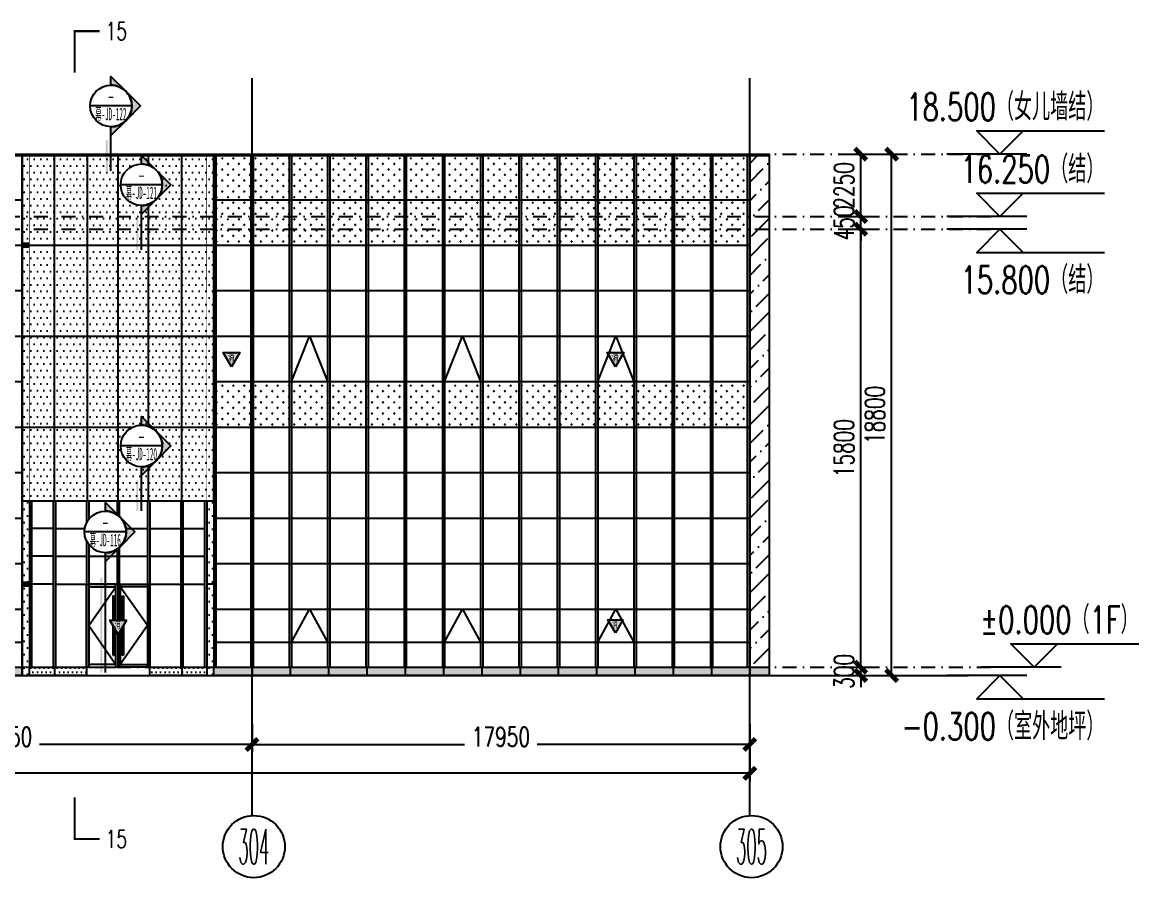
# Model space of a CAD drawing. Extents: x -2072575 to 87763, y 445513 to 805276.
# Drawn here: x -279625 to -239364, y 547259 to 578103 of the extents above; entities that cross this region are included whole.
import ezdxf
from ezdxf.enums import TextEntityAlignment as Align

# ---------------------------------------------------------------- set-up
doc = ezdxf.new("R2010")
doc.units = 0
doc.header["$LTSCALE"] = 1000
for name, pattern in [('CENTER', [2, 1.25, -0.25, 0.25, -0.25]), ('DASHDOT', [1, 0.5, -0.25, 0, -0.25]), ('DOT', [0.25, 0, -0.25]), ('ZN-DASH', [0.35, 0.25, -0.1])]:
    doc.linetypes.add(name, pattern=pattern)
doc.layers.get('Defpoints').update_dxf_attribs({"color": 210})
for name, color, linetype in [('!ZN1-填充-8', 8, 'Continuous'), ('!ZN1-文字-7', 7, 'Continuous'), ('!ZN1-标注-173', 173, 'Continuous'), ('!ZN3-不锈钢板幕墙-7', 7, 'Continuous'), ('!ZN3-玻璃幕墙-4', 4, 'Continuous'), ('!ZN4-辅助材料-1', 1, 'Continuous'), ('!ZN7-索引-3', 3, 'Continuous'), ('3符号', 3, 'Continuous'), ('3铝板幕墙', 3, 'Continuous'), ('4玻璃幕墙', 4, 'Continuous'), ('A-LIN-V', 9, 'Continuous'), ('A-SFCE', 30, 'Continuous'), ('AS-WALL', 40, 'Continuous'), ('DIM', 173, 'Continuous'), ('DOT', 8, 'DOT'), ('DOTE', 1, 'CENTER'), ('IE-填充-JYZS', 7, 'Continuous'), ('压型钢板', 23, 'Continuous')]:
    doc.layers.add(name, color=color, linetype=linetype)
doc.layers.add('A-WALL-HATCH', color=8, linetype='Continuous', lineweight=13)
doc.layers.add('轮廓线', color=3, linetype='Continuous', lineweight=211)
doc.styles.add('_TCH_AXIS', font='COMPLEX', dxfattribs={"bigfont": 'GBCBIG'})
doc.styles.add('_TCH_LABEL', font='COMPLEX', dxfattribs={"bigfont": 'GBCBIG'})
doc.styles.add('DHTEXT-1', font='romans.shx', dxfattribs={"width": 0.7, "bigfont": 'chinese.shx'})
doc.styles.add('中南符号', font='simhei.ttf')
doc.styles.add('卓越符号', font='ROMANS.shx', dxfattribs={"width": 0.7, "bigfont": 'CHINESE.shx'})
doc.styles.add('样式 1', font='romans.shx', dxfattribs={"width": 0.7, "bigfont": 'chinese.shx'})
doc.dimstyles.new('ZN280', dxfattribs={"dimscale": 280, "dimtxt": 2.5, "dimasz": 1.5, "dimexe": 1, "dimexo": 2, "dimgap": 0.9, "dimtad": 1, "dimdec": 0, "dimdsep": 46, "dimtxsty": 'DHTEXT-1', "dimblk": 'ARCHTICK', "dimcen": 2.5, "dimclrd": 173, "dimclre": 173, "dimclrt": 7, "dimazin": 2, "dimtfac": 1, "dimtdec": 0, "dimtix": 1, "dimtmove": 2, "dimatfit": 3, "dimfxl": 0, "dimarcsym": 0})

# ---------------------------------------------------------------- blocks, each defined once
blk = doc.blocks.new('tt6')
at = {"layer": '4玻璃幕墙'}
for p, q in [((-2029417, 535687), (-2029417, 517237)), ((-2029337, 535687), (-2029337, 517237))]:
    blk.add_line(p, q, dxfattribs=at)
blk = doc.blocks.new('*U122')
at = {"layer": '!ZN3-玻璃幕墙-4', "color": 7, "ltscale": 10}
blk.add_lwpolyline([(0, 0), (650, 1200), (1301, 0)], dxfattribs=at)
blk = doc.blocks.new('消防救援口标识')
blk.add_wipeout([(0, 0), (-150, 260), (150, 260)]).dxf.layer = '!ZN1-标注-173'
at = {"layer": '!ZN1-填充-8'}
h = blk.add_hatch(color=252, dxfattribs=at)
h.dxf.hatch_style = 1
h.paths.add_polyline_path([(0, 0), (-150, 260), (150, 260)])
at = {"layer": '!ZN1-标注-173'}
blk.add_lwpolyline([(0, 0), (-150, 260), (150, 260)], close=True, dxfattribs=at)
at = {"layer": '!ZN1-文字-7', "ltscale": 1.5, "style": '样式 1', "width": 0.7}
blk.add_text('消', height=120, dxfattribs=at).set_placement((-62, 164), align=Align.MIDDLE_LEFT)
blk = doc.blocks.new('紧急救援窗口')
at = {"layer": '!ZN4-辅助材料-1', "xscale": 1.8, "yscale": 1.8, "zscale": 1.8}
blk.add_blockref('消防救援口标识', (74715, -11410), dxfattribs=at)
blk = doc.blocks.new('_ArchTick')
at = {"color": 0, "linetype": 'ByBlock', "const_width": 0.4}
blk.add_lwpolyline([(-0.5, -0.5), (0.5, 0.5)], dxfattribs=at)
blk = doc.blocks.new('*D1009')
at = {"layer": 'Defpoints', "color": 0, "ltscale": 2800, "transparency": 16777216}
for p in [(0, -2527), (71800, -2527), (71800, -3824)]:
    blk.add_point(p, dxfattribs=at)
at = {"layer": 'DIM', "color": 173, "linetype": 'ByBlock', "lineweight": -2, "ltscale": 2800, "transparency": 16777216}
for p, q in [((0, -3087), (0, -4104)), ((71800, -3087), (71800, -4104)), ((0, -3824), (34551, -3824)), ((71800, -3824), (37249, -3824))]:
    blk.add_line(p, q, dxfattribs=at)
at = {"layer": 'DIM', "color": 173, "lineweight": -2, "ltscale": 2800, "transparency": 16777216, "xscale": 420, "yscale": 420, "zscale": 420, "rotation": 180}
blk.add_blockref('_ArchTick', (0, -3824), dxfattribs=at)
at = {"layer": 'DIM', "color": 173, "lineweight": -2, "ltscale": 2800, "transparency": 16777216, "xscale": 420, "yscale": 420, "zscale": 420}
blk.add_blockref('_ArchTick', (71800, -3824), dxfattribs=at)
at = {"layer": 'DIM', "color": 7, "ltscale": 2800, "transparency": 16777216, "insert": (35900, -3549), "char_height": 700, "attachment_point": 5, "style": 'DHTEXT-1'}
blk.add_mtext('71800', dxfattribs=at)
blk = doc.blocks.new('*D1010')
at = {"layer": 'Defpoints', "color": 0, "ltscale": 2800, "transparency": 16777216}
for p in [(74530, 18500), (76916, 18500), (74530, -300)]:
    blk.add_point(p, dxfattribs=at)
at = {"layer": 'DIM', "color": 173, "linetype": 'ByBlock', "lineweight": -2, "ltscale": 2800, "transparency": 16777216}
for p, q in [((75090, 18500), (77196, 18500)), ((76916, -300), (76916, 18500)), ((75090, -300), (77196, -300))]:
    blk.add_line(p, q, dxfattribs=at)
at = {"layer": 'DIM', "color": 173, "lineweight": -2, "ltscale": 2800, "transparency": 16777216, "xscale": 420, "yscale": 420, "zscale": 420}
for p, rotation in [((76916, 18500), 90), ((76916, -300), 270)]:
    blk.add_blockref('_ArchTick', p, dxfattribs=dict(at, rotation=rotation))
at = {"layer": 'DIM', "color": 7, "ltscale": 2800, "transparency": 16777216, "insert": (76314, 9100), "char_height": 700, "attachment_point": 5, "rotation": 90, "style": 'DHTEXT-1'}
blk.add_mtext('18800', dxfattribs=at)
blk = doc.blocks.new('*D1011')
at = {"layer": 'Defpoints', "color": 0, "ltscale": 2800, "transparency": 16777216}
for p in [(74530, 0), (75801, 0), (74530, -300)]:
    blk.add_point(p, dxfattribs=at)
at = {"layer": 'DIM', "color": 173, "linetype": 'ByBlock', "lineweight": -2, "ltscale": 2800, "transparency": 16777216}
for p, q in [((75801, 0), (75801, 420)), ((75090, 0), (76081, 0)), ((75801, -300), (75801, 0)), ((75090, -300), (76081, -300)), ((75801, -300), (75801, -720))]:
    blk.add_line(p, q, dxfattribs=at)
at = {"layer": 'DIM', "color": 173, "lineweight": -2, "ltscale": 2800, "transparency": 16777216, "xscale": 420, "yscale": 420, "zscale": 420}
for p, rotation in [((75801, 0), 270), ((75801, -300), 90)]:
    blk.add_blockref('_ArchTick', p, dxfattribs=dict(at, rotation=rotation))
at = {"layer": 'DIM', "color": 7, "ltscale": 2800, "transparency": 16777216, "insert": (75199, -150), "char_height": 700, "attachment_point": 5, "rotation": 90, "style": 'DHTEXT-1'}
blk.add_mtext('300', dxfattribs=at)
blk = doc.blocks.new('*D1012')
at = {"layer": 'Defpoints', "color": 0, "ltscale": 2800, "transparency": 16777216}
for p in [(74530, 15800), (75801, 15800), (74530, 0)]:
    blk.add_point(p, dxfattribs=at)
at = {"layer": 'DIM', "color": 173, "linetype": 'ByBlock', "lineweight": -2, "ltscale": 2800, "transparency": 16777216}
for p, q in [((75090, 15800), (76081, 15800)), ((75801, 0), (75801, 15800)), ((75090, 0), (76081, 0))]:
    blk.add_line(p, q, dxfattribs=at)
at = {"layer": 'DIM', "color": 173, "lineweight": -2, "ltscale": 2800, "transparency": 16777216, "xscale": 420, "yscale": 420, "zscale": 420}
for p, rotation in [((75801, 15800), 90), ((75801, 0), 270)]:
    blk.add_blockref('_ArchTick', p, dxfattribs=dict(at, rotation=rotation))
at = {"layer": 'DIM', "color": 7, "ltscale": 2800, "transparency": 16777216, "insert": (75199, 7900), "char_height": 700, "attachment_point": 5, "rotation": 90, "style": 'DHTEXT-1'}
blk.add_mtext('15800', dxfattribs=at)
blk = doc.blocks.new('*D1013')
at = {"layer": 'Defpoints', "color": 0, "ltscale": 2800, "transparency": 16777216}
for p in [(74530, 16250), (75801, 16250), (74530, 15800)]:
    blk.add_point(p, dxfattribs=at)
at = {"layer": 'DIM', "color": 173, "linetype": 'ByBlock', "lineweight": -2, "ltscale": 2800, "transparency": 16777216}
for p, q in [((75801, 16250), (75801, 16670)), ((75090, 16250), (76081, 16250)), ((75801, 15800), (75801, 16250)), ((75090, 15800), (76081, 15800)), ((75801, 15800), (75801, 15380))]:
    blk.add_line(p, q, dxfattribs=at)
at = {"layer": 'DIM', "color": 173, "lineweight": -2, "ltscale": 2800, "transparency": 16777216, "xscale": 420, "yscale": 420, "zscale": 420}
for p, rotation in [((75801, 16250), 270), ((75801, 15800), 90)]:
    blk.add_blockref('_ArchTick', p, dxfattribs=dict(at, rotation=rotation))
at = {"layer": 'DIM', "color": 7, "ltscale": 2800, "transparency": 16777216, "insert": (75199, 16025), "char_height": 700, "attachment_point": 5, "rotation": 90, "style": 'DHTEXT-1'}
blk.add_mtext('450', dxfattribs=at)
blk = doc.blocks.new('*D1014')
at = {"layer": 'Defpoints', "color": 0, "ltscale": 2800, "transparency": 16777216}
for p in [(74530, 18500), (75801, 18500), (74530, 16250)]:
    blk.add_point(p, dxfattribs=at)
at = {"layer": 'DIM', "color": 173, "linetype": 'ByBlock', "lineweight": -2, "ltscale": 2800, "transparency": 16777216}
for p, q in [((75090, 18500), (76081, 18500)), ((75801, 16250), (75801, 18500)), ((75090, 16250), (76081, 16250))]:
    blk.add_line(p, q, dxfattribs=at)
at = {"layer": 'DIM', "color": 173, "lineweight": -2, "ltscale": 2800, "transparency": 16777216, "xscale": 420, "yscale": 420, "zscale": 420}
for p, rotation in [((75801, 18500), 90), ((75801, 16250), 270)]:
    blk.add_blockref('_ArchTick', p, dxfattribs=dict(at, rotation=rotation))
at = {"layer": 'DIM', "color": 7, "ltscale": 2800, "transparency": 16777216, "insert": (75199, 17375), "char_height": 700, "attachment_point": 5, "rotation": 90, "style": 'DHTEXT-1'}
blk.add_mtext('2250', dxfattribs=at)
blk = doc.blocks.new('*D1018')
at = {"layer": 'Defpoints', "color": 0, "ltscale": 2800, "transparency": 16777216}
for p in [(53850, -1487), (71800, -1487), (71800, -2784)]:
    blk.add_point(p, dxfattribs=at)
at = {"layer": 'DIM', "color": 173, "linetype": 'ByBlock', "lineweight": -2, "ltscale": 2800, "transparency": 16777216}
for p, q in [((53850, -2047), (53850, -3064)), ((71800, -2047), (71800, -3064)), ((53850, -2784), (61511, -2784)), ((71800, -2784), (64139, -2784))]:
    blk.add_line(p, q, dxfattribs=at)
at = {"layer": 'DIM', "color": 173, "lineweight": -2, "ltscale": 2800, "transparency": 16777216, "xscale": 420, "yscale": 420, "zscale": 420, "rotation": 180}
blk.add_blockref('_ArchTick', (53850, -2784), dxfattribs=at)
at = {"layer": 'DIM', "color": 173, "lineweight": -2, "ltscale": 2800, "transparency": 16777216, "xscale": 420, "yscale": 420, "zscale": 420}
blk.add_blockref('_ArchTick', (71800, -2784), dxfattribs=at)
at = {"layer": 'DIM', "color": 7, "ltscale": 2800, "transparency": 16777216, "insert": (62825, -2509), "char_height": 700, "attachment_point": 5, "style": 'DHTEXT-1'}
blk.add_mtext('17950', dxfattribs=at)
blk = doc.blocks.new('*D1019')
at = {"layer": 'Defpoints', "color": 0, "ltscale": 2800, "transparency": 16777216}
for p in [(35900, -1487), (53850, -1487), (53850, -2784)]:
    blk.add_point(p, dxfattribs=at)
at = {"layer": 'DIM', "color": 173, "linetype": 'ByBlock', "lineweight": -2, "ltscale": 2800, "transparency": 16777216}
for p, q in [((35900, -2047), (35900, -3064)), ((53850, -2047), (53850, -3064)), ((35900, -2784), (43561, -2784)), ((53850, -2784), (46189, -2784))]:
    blk.add_line(p, q, dxfattribs=at)
at = {"layer": 'DIM', "color": 173, "lineweight": -2, "ltscale": 2800, "transparency": 16777216, "xscale": 420, "yscale": 420, "zscale": 420, "rotation": 180}
blk.add_blockref('_ArchTick', (35900, -2784), dxfattribs=at)
at = {"layer": 'DIM', "color": 173, "lineweight": -2, "ltscale": 2800, "transparency": 16777216, "xscale": 420, "yscale": 420, "zscale": 420}
blk.add_blockref('_ArchTick', (53850, -2784), dxfattribs=at)
at = {"layer": 'DIM', "color": 7, "ltscale": 2800, "transparency": 16777216, "insert": (44875, -2509), "char_height": 700, "attachment_point": 5, "style": 'DHTEXT-1'}
blk.add_mtext('17950', dxfattribs=at)
blk = doc.blocks.new('*U137')
at = {"ltscale": 10}
blk.add_line((3.48, 0), (-6.85, 0), dxfattribs=at)
blk.add_lwpolyline([(3, 3), (0, 0), (-3, 3), (13.45, 3)])
at = {"color": 0, "style": '卓越符号', "width": 0.7, "flags": 8}
blk.add_attdef('±0.000', text='', height=3.5, dxfattribs=at).set_placement((13.45, 4.35), align=Align.RIGHT)
blk = doc.blocks.new('*U138')
at = {"ltscale": 10}
blk.add_line((3.48, 0), (-6.85, 0), dxfattribs=at)
blk.add_lwpolyline([(3, -3), (0, 0), (-3, -3), (13.45, -3)])
at = {"color": 0, "style": '卓越符号', "width": 0.7, "flags": 8}
blk.add_attdef('±0.000', text='', height=3.5, dxfattribs=at).set_placement((13.45, -7.85), align=Align.RIGHT)
blk = doc.blocks.new('卓越-轴号')
blk.add_circle((0, 0), 4)
at = {"color": 0, "style": '_TCH_AXIS', "width": 1.041667, "flags": 8}
blk.add_attdef('A', text='', height=4.48, dxfattribs=at).set_placement((-2, -2.24), (2, -2.24), align=Align.FIT)
blk = doc.blocks.new('*U118')
at = {"layer": '!ZN3-不锈钢板幕墙-7', "ltscale": 10}
for points in [[(950, 435), (990, 435), (990, 2565), (950, 2565)], [(1330, 435), (1290, 435), (1290, 2565), (1330, 2565)]]:
    blk.add_lwpolyline(points, close=True, dxfattribs=at)
at = {"layer": '!ZN3-玻璃幕墙-4', "color": 7, "linetype": 'ZN-DASH', "ltscale": 500}
for p, q in [((80, 1500), (1060, 2900)), ((2200, 1500), (1220, 2900))]:
    blk.add_line(p, q, dxfattribs=at)
at = {"layer": '!ZN3-玻璃幕墙-4', "color": 7, "ltscale": 10}
for p, q in [((80, 1500), (1060, 100)), ((2200, 1500), (1220, 100))]:
    blk.add_line(p, q, dxfattribs=at)
at = {"layer": '!ZN3-玻璃幕墙-4', "ltscale": 10}
for points in [[(80, 0), (0, 0), (0, 3000), (80, 3000)], [(80, 2900), (1060, 2900), (1060, 3000), (80, 3000)], [(1140, 0), (1060, 0), (1060, 3000), (1140, 3000)], [(1220, 0), (1140, 0), (1140, 3000), (1220, 3000)], [(2200, 2900), (1220, 2900), (1220, 3000), (2200, 3000)], [(2200, 0), (2280, 0), (2280, 3000), (2200, 3000)], [(80, 0), (1060, 0), (1060, 100), (80, 100)], [(2200, 0), (1220, 0), (1220, 100), (2200, 100)]]:
    blk.add_lwpolyline(points, close=True, dxfattribs=at)
blk = doc.blocks.new('*U144')
at = {"const_width": 0.5}
for points in [[(6, 0), (0, 0), (0, -10)], [(6, -194.22), (0, -194.22), (0, -184.22)]]:
    blk.add_lwpolyline(points, dxfattribs=at)
at = {"color": 0, "style": '_TCH_LABEL', "width": 0.705882, "flags": 8}
for tag, p in [('编号上', (10.01, 0)), ('编号下', (10.01, -194.22))]:
    blk.add_attdef(tag, text='', height=4.25, dxfattribs=at).set_placement(p, align=Align.MIDDLE_CENTER)
blk = doc.blocks.new('*U155')
blk.add_trace([(0, 1.25), (0, 0.75), (22.82, 1.25), (22.82, 0.75)])
blk = doc.blocks.new('*U152')
at = {"linetype": 'Continuous'}
blk.add_wipeout([(0.09, -5), (0.46, -4.98), (0.83, -4.94), (1.19, -4.86), (1.55, -4.76), (1.89, -4.63), (2.23, -4.48), (2.55, -4.3), (2.87, -4.1), (3.16, -3.88), (3.44, -3.64), (3.7, -3.37), (3.94, -3.09), (4.15, -2.79), (4.35, -2.48), (4.52, -2.15), (4.67, -1.81), (4.79, -1.46), (4.88, -1.1), (4.95, -0.74), (4.99, -0.37), (5, 0), (4.99, 0.37), (4.95, 0.74), (4.88, 1.1), (4.79, 1.46), (4.67, 1.81), (4.52, 2.15), (4.35, 2.48), (4.15, 2.79), (3.94, 3.09), (3.7, 3.37), (3.44, 3.64), (3.16, 3.88), (2.87, 4.1), (2.55, 4.3), (2.23, 4.48), (1.89, 4.63), (1.55, 4.76), (1.19, 4.86), (0.83, 4.94), (0.46, 4.98), (0.09, 5), (-0.28, 5), (-0.65, 4.96), (-1.01, 4.9), (-1.37, 4.81), (-1.72, 4.7), (-2.07, 4.56), (-2.4, 4.42), (-2.72, 4.21), (-3.02, 3.99), (-3.31, 3.76), (-3.57, 3.51), (-3.82, 3.23), (-4.05, 2.94), (-4.26, 2.64), (-4.44, 2.31), (-4.6, 1.98), (-4.73, 1.63), (-4.84, 1.28), (-4.92, 0.92), (-4.98, 0.55), (-5, 0.18), (-5, -0.18), (-4.98, -0.55), (-4.92, -0.92), (-4.84, -1.28), (-4.73, -1.63), (-4.6, -1.98), (-4.44, -2.31), (-4.26, -2.64), (-4.05, -2.94), (-3.82, -3.23), (-3.57, -3.51), (-3.31, -3.76), (-3.02, -3.99), (-2.72, -4.21), (-2.4, -4.4), (-2.07, -4.56), (-1.72, -4.7), (-1.37, -4.81), (-1.01, -4.9), (-0.65, -4.96), (-0.28, -5)], dxfattribs=at)
h = blk.add_hatch(color=256)
h.paths.add_polyline_path([(-3.54, -3.54), (-7.07, 0), (-5, 0, 0.198912)])
h.paths.add_polyline_path([(3.54, -3.54), (0, -7.07), (-3.54, -3.54, 0.414214)])
h.paths.add_polyline_path([(5, 0), (7.07, 0), (3.54, -3.54, 0.198912)])
for points in [[(-7.07, 0), (-5, 0, 0.198912), (-3.54, -3.54), (-7.07, 0)], [(5, 0), (7.07, 0), (3.54, -3.54, 0.198912), (5, 0)], [(-3.54, -3.54, 0.414214), (3.54, -3.54), (0, -7.07), (-3.54, -3.54, 0.414214)]]:
    blk.add_lwpolyline(points, format="xyb", close=True)
at = {"ltscale": 10}
blk.add_circle((0, 0), 5, dxfattribs=at)
blk = doc.blocks.new('Zsymbol-CutIndexes_3')
at = {"linetype": 'Continuous'}
blk.add_line((5.01, 0), (-5.01, 0), dxfattribs=at)
at = {"color": 0, "style": '中南符号'}
blk.add_attdef('视图', text='', height=3, dxfattribs=at).set_placement((0, 0), align=Align.BOTTOM_CENTER)
at = {"color": 0, "style": '中南符号', "width": 0.692568}
blk.add_attdef('图号', text='', height=3, dxfattribs=at).set_placement((-3.74, -3.44), (3.73, -3.44), align=Align.FIT)
blk = doc.blocks.new('*U153')
blk.add_trace([(0, 1.25), (0, 0.75), (7.38, 1.25), (7.38, 0.75)])
blk = doc.blocks.new('20250821134329')
at = {"layer": 'DOT', "linetype": 'DASHDOT'}
for p, q in [((-9023.9, 18500), (80823.9, 18500)), ((-9023.9, 16250), (80823.9, 16250)), ((-9023.9, 15800), (80823.9, 15800)), ((-9023.9, 0), (80823.9, 0))]:
    blk.add_line(p, q, dxfattribs=at)
at = {"layer": 'DOTE', "ltscale": 280}
for p, q in [((53850, -5350), (53850, 21247.6)), ((71800, -5350), (71800, 21247.6))]:
    blk.add_line(p, q, dxfattribs=at)
at = {"layer": '3符号', "color": 7}
ref = blk.add_blockref('*U137', (80823.9, 18500), dxfattribs=dict(at, xscale=280, yscale=280, zscale=280))
ref.add_attrib('±0.000', '18.500（女儿墙结）', dxfattribs={"layer": '0', "color": 0, "height": 980, "style": '卓越符号', "width": 0.7}).set_placement((84589.9, 19718), align=Align.RIGHT)
ref = blk.add_blockref('*U137', (80823.9, 16250), dxfattribs=dict(at, xscale=280, yscale=280, zscale=280))
ref.add_attrib('±0.000', '16.250（结）', dxfattribs={"layer": '0', "color": 0, "height": 980, "style": '卓越符号', "width": 0.7}).set_placement((84589.9, 17468), align=Align.RIGHT)
ref = blk.add_blockref('*U138', (80823.9, 15800), dxfattribs=dict(at, xscale=280, yscale=280, zscale=280))
ref.add_attrib('±0.000', '15.800（结）', dxfattribs={"layer": '0', "color": 0, "height": 980, "style": '卓越符号', "width": 0.7}).set_placement((84589.9, 13478.2), align=Align.RIGHT)
ref = blk.add_blockref('*U137', (82060, 0), dxfattribs=dict(at, xscale=280, yscale=280, zscale=280))
ref.add_attrib('±0.000', '±0.000（1F）', dxfattribs={"layer": '0', "color": 0, "height": 980, "style": '卓越符号', "width": 0.7}).set_placement((85826, 1218), align=Align.RIGHT)
ref = blk.add_blockref('*U138', (80823.9, -300), dxfattribs=dict(at, xscale=280, yscale=280, zscale=280))
ref.add_attrib('±0.000', '-0.300（室外地坪）', dxfattribs={"layer": '0', "color": 0, "height": 980, "style": '卓越符号', "width": 0.7}).set_placement((84589.9, -2621.8), align=Align.RIGHT)
ref = blk.add_blockref('卓越-轴号', (53914.3, -6468.2), dxfattribs=dict(at, xscale=280, yscale=280, zscale=280))
ref.add_attrib('A', '304', dxfattribs={"layer": '0', "color": 0, "height": 1254.4, "style": '_TCH_AXIS', "width": 0.340909}).set_placement((53354.3, -7095.4), (54474.3, -7095.4), align=Align.FIT)
ref = blk.add_blockref('卓越-轴号', (71864.3, -6468.2), dxfattribs=dict(at, xscale=280, yscale=280, zscale=280))
ref.add_attrib('A', '305', dxfattribs={"layer": '0', "color": 0, "height": 1254.4, "style": '_TCH_AXIS', "width": 0.353774}).set_placement((71304.3, -7095.4), (72424.3, -7095.4), align=Align.FIT)
at = {"layer": 'DIM', "ltscale": 2800}
for p1, p2, distance, picture, middle in [((74530, -300), (74530, 18500), -2386.4, '*D1010', (76314.4, 9100)), ((74530, 16250), (74530, 18500), -1271.4, '*D1014', (75199.4, 17375)), ((74530, 15800), (74530, 16250), -1271.4, '*D1013', (75199.4, 16025)), ((74530, 0), (74530, 15800), -1271.4, '*D1012', (75199.4, 7900)), ((74530, -300), (74530, 0), -1271.4, '*D1011', (75199.4, -150))]:
    dim = blk.add_aligned_dim(p1=p1, p2=p2, distance=distance, dimstyle='ZN280', dxfattribs=at)
    dim.commit()
    dim.dimension.update_dxf_attribs({"geometry": picture, "text_midpoint": middle})
for base, p1, p2, picture, middle in [((53850, -2784.1), (35900, -1487.5), (53850, -1487.5), '*D1019', (44875, -2509.1)), ((71800, -2784.1), (53850, -1487.5), (71800, -1487.5), '*D1018', (62825, -2509.1)), ((71800, -3824.1), (0, -2527.5), (71800, -2527.5), '*D1009', (35900, -3549.1))]:
    dim = blk.add_linear_dim(base=base, p1=p1, p2=p2, angle=360, dimstyle='ZN280', dxfattribs=at)
    dim.commit()
    dim.dimension.update_dxf_attribs({"geometry": picture, "text_midpoint": middle, "dimtype": 129})

msp = doc.modelspace()

# ---------------------------------------------------------------- hatches: boundary and pattern name
at = {"layer": '!ZN1-填充-8'}
h = msp.add_hatch(dxfattribs=at)
h.set_pattern_fill('DOTS', color=141, scale=150, style=0)
h.paths.add_polyline_path([(-272721.2, 573297.6), (-279624.8, 573297.6), (-279624.8, 560847.6), (-272721.2, 560847.6)])
at = {"layer": '!ZN1-填充-8', "ltscale": 0.5}
h = msp.add_hatch(dxfattribs=at)
h.set_pattern_fill('石膏板', color=8, scale=80)
h.set_pattern_definition([(45, (1757768.66, 10977.37), (-200.000005, 200.000005), [64, -218.84272]), (135, (1758213.92, 10977.37), (-200.000005, -200.000005), [64, -218.84272])])
h.paths.add_polyline_path([(-272640.4, 573219.7), (-253470.4, 573219.7), (-253470.4, 570110.6), (-272640.4, 570110.6)])
at = {"layer": '!ZN1-填充-8'}
h = msp.add_hatch(dxfattribs=at)
h.set_pattern_fill('ANSI36', color=256, scale=300, style=0)
h.set_pattern_definition([(45, (0, 0), (252.5697, 926.0889), [1190.625, -238.125, 0, -238.125])])
h.paths.add_polyline_path([(-253390.4, 573297.6), (-252690.5, 573297.6), (-252690.5, 554847.6), (-253390.4, 554847.6)])
at = {"layer": '!ZN1-填充-8', "ltscale": 0.5}
h = msp.add_hatch(dxfattribs=at)
h.set_pattern_fill('石膏板', color=8, scale=80)
h.set_pattern_definition([(45, (1757768.66, 2777.37), (-200.000005, 200.000005), [64, -218.84272]), (135, (1758213.92, 2777.37), (-200.000005, -200.000005), [64, -218.84272])])
h.paths.add_polyline_path([(-272640.4, 565104.6), (-253470.4, 565104.6), (-253470.4, 563550.6), (-272640.4, 563550.6)])
at = {"layer": '!ZN1-填充-8'}
h = msp.add_hatch(dxfattribs=at)
h.set_pattern_fill('DOTS', color=141, scale=150, style=0)
h.paths.add_polyline_path([(-279370.4, 560847.6), (-279624.8, 560847.6), (-279624.8, 554547.6), (-279370.4, 554547.6)])
h = msp.add_hatch(dxfattribs=at)
h.set_pattern_fill('DOTS', color=141, scale=150, style=0)
h.paths.add_polyline_path([(-272970.4, 560847.6), (-272721.2, 560847.6), (-272721.2, 554547.6), (-272970.4, 554547.6)])
h = msp.add_hatch(dxfattribs=at)
h.set_pattern_fill('DOTS', color=141, scale=100, style=0)
h.paths.add_polyline_path([(-308620.2, 554847.6), (-279624.8, 554847.6), (-279624.8, 554547.6), (-308620.2, 554547.6)])
h = msp.add_hatch(dxfattribs=at)
h.set_pattern_fill('DOTS', color=141, scale=100, style=0)
h.paths.add_polyline_path([(-279370.4, 554847.6), (-277311, 554847.6), (-277311, 554547.6), (-279370.4, 554547.6)])
h = msp.add_hatch(dxfattribs=at)
h.set_pattern_fill('DOTS', color=141, scale=100, style=0)
h.paths.add_polyline_path([(-275030.8, 554847.6), (-272970.4, 554847.6), (-272970.4, 554547.6), (-275030.8, 554547.6)])
h = msp.add_hatch(dxfattribs=at)
h.set_pattern_fill('DOTS', color=141, scale=100, style=0)
h.paths.add_polyline_path([(-272720.4, 554847.6), (-252690.5, 554847.6), (-252690.5, 554547.6), (-272720.4, 554547.6)])
at = {"layer": 'IE-填充-JYZS', "ltscale": 10}
h = msp.add_hatch(dxfattribs=at)
h.set_pattern_fill('DOTS', color=141, scale=10)
h.set_pattern_definition([(0, (-325890.399, 573297.57), (7.9375, 15.875), [0, -15.875])])
h.paths.add_polyline_path([(-325890.4, 573347.6), (-252690.4, 573347.6), (-252690.4, 573297.6), (-325890.4, 573297.6)])

# ---------------------------------------------------------------- linework, layer by layer
at = {"layer": '!ZN3-玻璃幕墙-4', "color": 7, "ltscale": 10}
for points in [[(-269919.6, 565147.6), (-269269.2, 566787.6), (-268618.9, 565147.6)], [(-264396.6, 565147.6), (-263746.2, 566787.6), (-263095.8, 565147.6)]]:
    msp.add_lwpolyline(points, dxfattribs=at)
at = {"layer": '!ZN7-索引-3', "ltscale": 3}
for p, q in [((-276427.1, 572744), (-276427.1, 575087.9)), ((-275328.2, 569902.4), (-275328.2, 572246.3)), ((-275328.2, 560482.5), (-275328.2, 562826.4))]:
    msp.add_line(p, q, dxfattribs=at)
at = {"layer": '3铝板幕墙', "ltscale": 10}
for p, q in [((-278470, 573297.6), (-278470, 573347.6)), ((-277270, 573297.6), (-277270, 573347.6)), ((-276169.9, 573297.6), (-276169.9, 573347.6)), ((-275069.8, 573297.6), (-275069.8, 573347.6)), ((-273870, 573297.6), (-273870, 573347.6)), ((-272680.4, 573297.6), (-272680.4, 573347.6)), ((-271340.4, 573297.6), (-271340.4, 573347.6)), ((-269959.6, 573297.6), (-269959.6, 573347.6)), ((-268578.9, 573297.6), (-268578.9, 573347.6)), ((-267198.1, 573297.6), (-267198.1, 573347.6)), ((-265817.3, 573297.6), (-265817.3, 573347.6)), ((-264436.6, 573297.6), (-264436.6, 573347.6)), ((-263055.8, 573297.6), (-263055.8, 573347.6)), ((-261675, 573297.6), (-261675, 573347.6)), ((-260294.2, 573297.6), (-260294.2, 573347.6)), ((-258913.5, 573297.6), (-258913.5, 573347.6)), ((-257532.7, 573297.6), (-257532.7, 573347.6)), ((-256151.9, 573297.6), (-256151.9, 573347.6)), ((-254771.2, 573297.6), (-254771.2, 573347.6)), ((-253430.4, 573297.6), (-253430.4, 573347.6)), ((-278470, 560847.6), (-278470, 573297.6)), ((-277270, 560847.6), (-277270, 573297.6)), ((-276169.9, 560847.6), (-276169.9, 573297.6)), ((-275069.8, 560847.6), (-275069.8, 573297.6)), ((-273870, 560847.6), (-273870, 573297.6)), ((-279371.7, 570067.6), (-272720.4, 570067.6)), ((-279624.8, 566787.6), (-272720.4, 566787.6)), ((-279624.8, 563507.6), (-272720.4, 563507.6)), ((-272717.3, 557847.6), (-272970.4, 557847.6))]:
    msp.add_line(p, q, dxfattribs=at)
at = {"layer": '3铝板幕墙', "ltscale": 1000}
for p, q in [((-278470, 554847.6), (-278470, 554547.6)), ((-273871, 554847.6), (-273871, 554547.6)), ((-271340.4, 554847.6), (-271340.4, 554547.6)), ((-269959.6, 554847.6), (-269959.6, 554547.6)), ((-268578.9, 554847.6), (-268578.9, 554547.6)), ((-267198.1, 554847.6), (-267198.1, 554547.6)), ((-265817.3, 554847.6), (-265817.3, 554547.6)), ((-264436.6, 554847.6), (-264436.6, 554547.6)), ((-263055.8, 554847.6), (-263055.8, 554547.6)), ((-261675, 554847.6), (-261675, 554547.6)), ((-260294.2, 554847.6), (-260294.2, 554547.6)), ((-258913.5, 554847.6), (-258913.5, 554547.6)), ((-257532.7, 554847.6), (-257532.7, 554547.6)), ((-256151.9, 554847.6), (-256151.9, 554547.6)), ((-254771.2, 554847.6), (-254771.2, 554547.6)), ((-253390.4, 554847.6), (-253390.4, 554547.6))]:
    msp.add_line(p, q, dxfattribs=at)
at = {"layer": '3铝板幕墙', "ltscale": 10}
for points in [[(-325890.4, 573347.6), (-252690.4, 573347.6), (-252690.4, 573297.6), (-325890.4, 573297.6)], [(-279624.8, 560847.6), (-272720.4, 560847.6), (-272720.4, 573297.6), (-279624.8, 573297.6)]]:
    msp.add_lwpolyline(points, close=True, dxfattribs=at)
at = {"layer": '3铝板幕墙', "ltscale": 1000}
for points in [[(-308620.2, 554847.6), (-279624.8, 554847.6), (-279624.8, 554547.6), (-308620.2, 554547.6)], [(-279371.7, 554847.6), (-277311, 554847.6), (-277311, 554547.6), (-279371.7, 554547.6)], [(-275030.8, 554847.6), (-272970.4, 554847.6), (-272970.4, 554547.6), (-275030.8, 554547.6)], [(-272720.4, 554847.6), (-252690.4, 554847.6), (-252690.4, 554547.6), (-272720.4, 554547.6)]]:
    msp.add_lwpolyline(points, close=True, dxfattribs=at)
at = {"layer": '4玻璃幕墙', "ltscale": 10}
for p, q in [((-279624.8, 573297.6), (-279624.8, 554847.6)), ((-272720.4, 573297.6), (-272720.4, 554847.6)), ((-253390.4, 573297.6), (-272720.4, 573297.6)), ((-272640.4, 573297.6), (-272640.4, 554847.6)), ((-253470.4, 554847.6), (-253470.4, 573297.6)), ((-253390.4, 554847.6), (-253390.4, 573297.6)), ((-279370.4, 560847.6), (-279370.4, 554847.6)), ((-279370.4, 560847.6), (-272970.4, 560847.6)), ((-279290.4, 560847.6), (-279290.4, 554847.6)), ((-278510, 560847.6), (-278510, 554847.6)), ((-278430, 560847.6), (-278430, 554847.6)), ((-277311, 560847.6), (-277311, 554847.6)), ((-277231, 560847.6), (-277231, 554847.6)), ((-276209.9, 560847.6), (-276209.9, 557847.6)), ((-276129.9, 560847.6), (-276129.9, 557847.6)), ((-275110.8, 560847.6), (-275110.8, 554847.6)), ((-275030.8, 560847.6), (-275030.8, 554847.6)), ((-273911, 560847.6), (-273911, 554847.6)), ((-273831, 560847.6), (-273831, 554847.6)), ((-273050.4, 560847.6), (-273050.4, 554847.6)), ((-272970.4, 560847.6), (-272970.4, 554847.6)), ((-278510, 559847.6), (-279290.4, 559847.6)), ((-278430, 559847.6), (-277311, 559847.6)), ((-277233, 559847.6), (-276213, 559847.6)), ((-276129.9, 559847.6), (-275110.8, 559847.6)), ((-275030.8, 559847.6), (-273911, 559847.6)), ((-273831, 559847.6), (-273050.4, 559847.6)), ((-278510, 558847.6), (-279290.4, 558847.6)), ((-278430, 558847.6), (-277311, 558847.6)), ((-277233, 558847.6), (-276213, 558847.6)), ((-276129.9, 558847.6), (-275110.8, 558847.6)), ((-275030.8, 558847.6), (-273911, 558847.6)), ((-273831, 558847.6), (-273050.4, 558847.6)), ((-278510, 557847.6), (-279290.4, 557847.6)), ((-278430, 557847.6), (-277311, 557847.6)), ((-277233, 557847.6), (-276213, 557847.6)), ((-276114, 557847.6), (-275110.8, 557847.6)), ((-275014, 557847.6), (-273911, 557847.6)), ((-273831, 557847.6), (-273050.4, 557847.6))]:
    msp.add_line(p, q, dxfattribs=at)
at = {"layer": '4玻璃幕墙'}
for p, q in [((-308620.2, 571707.6), (-279624.8, 571707.6)), ((-272721.2, 571707.6), (-253390.4, 571707.6)), ((-308620.2, 570067.6), (-279624.8, 570067.6)), ((-272721.2, 570067.6), (-253390.4, 570067.6)), ((-308620.2, 568427.6), (-279624.8, 568427.6)), ((-272721.2, 568427.6), (-253390.4, 568427.6)), ((-308620.2, 566787.6), (-279624.8, 566787.6)), ((-272721.2, 566787.6), (-253390.4, 566787.6)), ((-308620.2, 565147.6), (-279624.8, 565147.6)), ((-272721.2, 565147.6), (-253390.4, 565147.6)), ((-308620.2, 563507.6), (-279624.8, 563507.6)), ((-272721.2, 563507.6), (-253390.4, 563507.6)), ((-308620.2, 561867.6), (-279624.8, 561867.6)), ((-272721.2, 561867.6), (-253390.4, 561867.6)), ((-308620.2, 560227.6), (-279624.8, 560227.6)), ((-272721.2, 560227.6), (-253390.4, 560227.6)), ((-308620.2, 558587.6), (-279624.8, 558587.6)), ((-272721.2, 558587.6), (-253390.4, 558587.6)), ((-308620.2, 556947.6), (-279624.8, 556947.6)), ((-272721.2, 556947.6), (-253390.4, 556947.6)), ((-308620.2, 555747.6), (-279624.8, 555747.6)), ((-272721.2, 555747.6), (-253390.4, 555747.6))]:
    msp.add_line(p, q, dxfattribs=at)
at = {"layer": 'A-LIN-V'}
for p, q in [((-325890.4, 573347.6), (-252690.5, 573347.6)), ((-252690.5, 573347.6), (-252690.5, 554547.6)), ((-325890.4, 573297.6), (-252690.5, 573297.6)), ((-279624.8, 554547.6), (-279624.8, 573297.6)), ((-253390.4, 573297.6), (-253390.4, 554547.6))]:
    msp.add_line(p, q, dxfattribs=at)
at = {"layer": 'A-WALL-HATCH'}
for p, q in [((-278990.4, 554847.6), (-308621.2, 554847.6)), ((-272721.2, 554847.6), (-253390.4, 554847.6))]:
    msp.add_line(p, q, dxfattribs=at)
at = {"layer": 'AS-WALL'}
msp.add_line((-334214.3, 554547.6), (-245516.5, 554547.6), dxfattribs=at)
at = {"layer": '压型钢板', "ltscale": 10}
for p, q in [((-253390.4, 573347.6), (-253390.4, 554847.6)), ((-252690.4, 573347.6), (-252690.5, 554847.6))]:
    msp.add_line(p, q, dxfattribs=at)
at = {"layer": '轮廓线', "ltscale": 10}
msp.add_line((-279371.7, 570067.6), (-279624.8, 570067.6), dxfattribs=at)
at = {"layer": '轮廓线', "ltscale": 50}
msp.add_line((-279371.7, 557847.6), (-279624.8, 557847.6), dxfattribs=at)
at = {"layer": '轮廓线', "ltscale": 10, "const_width": 20}
for points in [[(-279624.8, 573297.6), (-279371.7, 573297.6), (-279371.7, 554547.6), (-279624.8, 554547.6), (-279624.8, 573297.6)], [(-272973.5, 573297.6), (-272720.4, 573297.6), (-272720.4, 554547.6), (-272970.4, 554547.6), (-272973.5, 573297.6)]]:
    msp.add_lwpolyline(points, dxfattribs=at)

# ---------------------------------------------------------------- block references
at = {"layer": '!ZN3-玻璃幕墙-4', "ltscale": 500}
for name, p in [('*U118', (-277311, 554847.6)), ('*U122', (-269919.6, 555747.6)), ('*U122', (-264396.6, 555747.6)), ('*U122', (-258873.5, 555747.6))]:
    msp.add_blockref(name, p, dxfattribs=at)
at = {"layer": '!ZN7-索引-3', "color": 7, "ltscale": 3, "xscale": 150, "yscale": 150, "zscale": 150, "rotation": 90}
for name, p in [('*U153', (-276427.1, 572744)), ('*U153', (-275328.2, 569902.4)), ('*U155', (-276629.8, 554654.6))]:
    msp.add_blockref(name, p, dxfattribs=at)
at = {"layer": 'A-LIN-V', "xscale": -1}
msp.add_blockref('tt6', (-2300717.3, 37610.1), dxfattribs=at)
at = {"layer": 'A-LIN-V'}
for p in [(1759417.3, 37610.1), (1760798.1, 37610.1), (1762178.8, 37610.1), (1763559.6, 37610.1), (1764940.4, 37610.1), (1766321.1, 37610.1), (1767701.9, 37610.1), (1769082.7, 37610.1), (1770463.5, 37610.1), (1771844.2, 37610.1), (1773225, 37610.1), (1774605.8, 37610.1)]:
    msp.add_blockref('tt6', p, dxfattribs=at)

# ---------------------------------------------------------------- next in the draw order: block references
at = {"layer": 'A-SFCE'}
msp.add_blockref('紧急救援窗口', (-332951.8, 567498), dxfattribs=at)

# ---------------------------------------------------------------- next in the draw order: block references
at = {"layer": 'DIM', "ltscale": 10}
msp.add_blockref('20250821134329', (-325190.4, 554847.6), dxfattribs=at)

# ---------------------------------------------------------------- next in the draw order: block references
at = {"layer": '!ZN4-辅助材料-1', "xscale": 2, "yscale": 2, "zscale": 2}
for p in [(-272077.7, 565675.7), (-258230, 565675.7), (-276172.9, 556031.1)]:
    msp.add_blockref('消防救援口标识', p, dxfattribs=at)

# ---------------------------------------------------------------- next in the draw order: linework, layer by layer
at = {"layer": '!ZN3-玻璃幕墙-4', "color": 7, "ltscale": 10}
msp.add_lwpolyline([(-258873.5, 565147.6), (-258223.1, 566787.6), (-257572.7, 565147.6)], dxfattribs=at)
at = {"layer": '!ZN7-索引-3', "ltscale": 3}
msp.add_line((-276629.8, 554659.8), (-276629.8, 559726.4), dxfattribs=at)

# ---------------------------------------------------------------- next in the draw order: block references
at = {"layer": '3符号', "color": 7}
ref = msp.add_blockref('*U144', (-277734.9, 577784.6), dxfattribs=dict(at, xscale=150, yscale=150, zscale=150))
ref.add_attrib('编号上', '15', dxfattribs={"layer": '0', "color": 0, "height": 637.5, "style": '_TCH_LABEL', "width": 0.705882}).set_placement((-276234.1, 577784.6), align=Align.MIDDLE_CENTER)
ref.add_attrib('编号下', '15', dxfattribs={"layer": '0', "color": 0, "height": 637.5, "style": '_TCH_LABEL', "width": 0.705882}).set_placement((-276234.1, 548650.9), align=Align.MIDDLE_CENTER)

# ---------------------------------------------------------------- next in the draw order: block references
at = {"layer": '!ZN7-索引-3', "color": 7, "ltscale": 3, "xscale": 150, "yscale": 150, "zscale": 150, "rotation": 90}
for p in [(-276427.1, 575087.9), (-275328.2, 572246.3), (-276629.8, 559726.4)]:
    msp.add_blockref('*U152', p, dxfattribs=at)

# ---------------------------------------------------------------- next in the draw order: block references
at = {"layer": '!ZN7-索引-3', "color": 7, "ltscale": 3}
ref = msp.add_blockref('Zsymbol-CutIndexes_3', (-276427.1, 575087.9), dxfattribs=dict(at, xscale=150, yscale=150, zscale=150))
ref.add_attrib('视图', '-', dxfattribs={"layer": '0', "color": 0, "height": 450, "style": '中南符号'}).set_placement((-276427.1, 575087.9), align=Align.BOTTOM_CENTER)
ref.add_attrib('图号', '幕-JD-122', dxfattribs={"layer": '0', "color": 0, "height": 450, "style": '中南符号', "width": 0.38476}).set_placement((-276988.5, 574571.8), (-275867.9, 574571.8), align=Align.FIT)
ref = msp.add_blockref('Zsymbol-CutIndexes_3', (-275328.2, 572246.3), dxfattribs=dict(at, xscale=150, yscale=150, zscale=150))
ref.add_attrib('视图', '-', dxfattribs={"layer": '0', "color": 0, "height": 450, "style": '中南符号'}).set_placement((-275328.2, 572246.3), align=Align.BOTTOM_CENTER)
ref.add_attrib('图号', '幕-JD-121', dxfattribs={"layer": '0', "color": 0, "height": 450, "style": '中南符号', "width": 0.38476}).set_placement((-275889.5, 571730.2), (-274769, 571730.2), align=Align.FIT)
at = {"layer": '!ZN7-索引-3', "color": 7, "ltscale": 3, "xscale": 150, "yscale": 150, "zscale": 150, "rotation": 90}
msp.add_blockref('*U153', (-275328.2, 560482.5), dxfattribs=at)
at = {"layer": '!ZN7-索引-3', "color": 7, "ltscale": 3}
ref = msp.add_blockref('Zsymbol-CutIndexes_3', (-276629.8, 559726.4), dxfattribs=dict(at, xscale=150, yscale=150, zscale=150))
ref.add_attrib('视图', '-', dxfattribs={"layer": '0', "color": 0, "height": 450, "style": '中南符号'}).set_placement((-276629.8, 559726.4), align=Align.BOTTOM_CENTER)
ref.add_attrib('图号', '幕-JD-116', dxfattribs={"layer": '0', "color": 0, "height": 450, "style": '中南符号', "width": 0.38476}).set_placement((-277191.1, 559210.3), (-276070.6, 559210.3), align=Align.FIT)

# ---------------------------------------------------------------- next in the draw order: block references
at = {"layer": '!ZN7-索引-3', "color": 7, "ltscale": 3, "xscale": 150, "yscale": 150, "zscale": 150, "rotation": 90}
msp.add_blockref('*U152', (-275328.2, 562826.4), dxfattribs=at)

# ---------------------------------------------------------------- next in the draw order: block references
at = {"layer": '!ZN7-索引-3', "color": 7, "ltscale": 3}
ref = msp.add_blockref('Zsymbol-CutIndexes_3', (-275328.2, 562826.4), dxfattribs=dict(at, xscale=150, yscale=150, zscale=150))
ref.add_attrib('视图', '-', dxfattribs={"layer": '0', "color": 0, "height": 450, "style": '中南符号'}).set_placement((-275328.2, 562826.4), align=Align.BOTTOM_CENTER)
ref.add_attrib('图号', '幕-JD-120', dxfattribs={"layer": '0', "color": 0, "height": 450, "style": '中南符号', "width": 0.38476}).set_placement((-275889.5, 562310.3), (-274769, 562310.3), align=Align.FIT)

doc.saveas('drawing.dxf')
